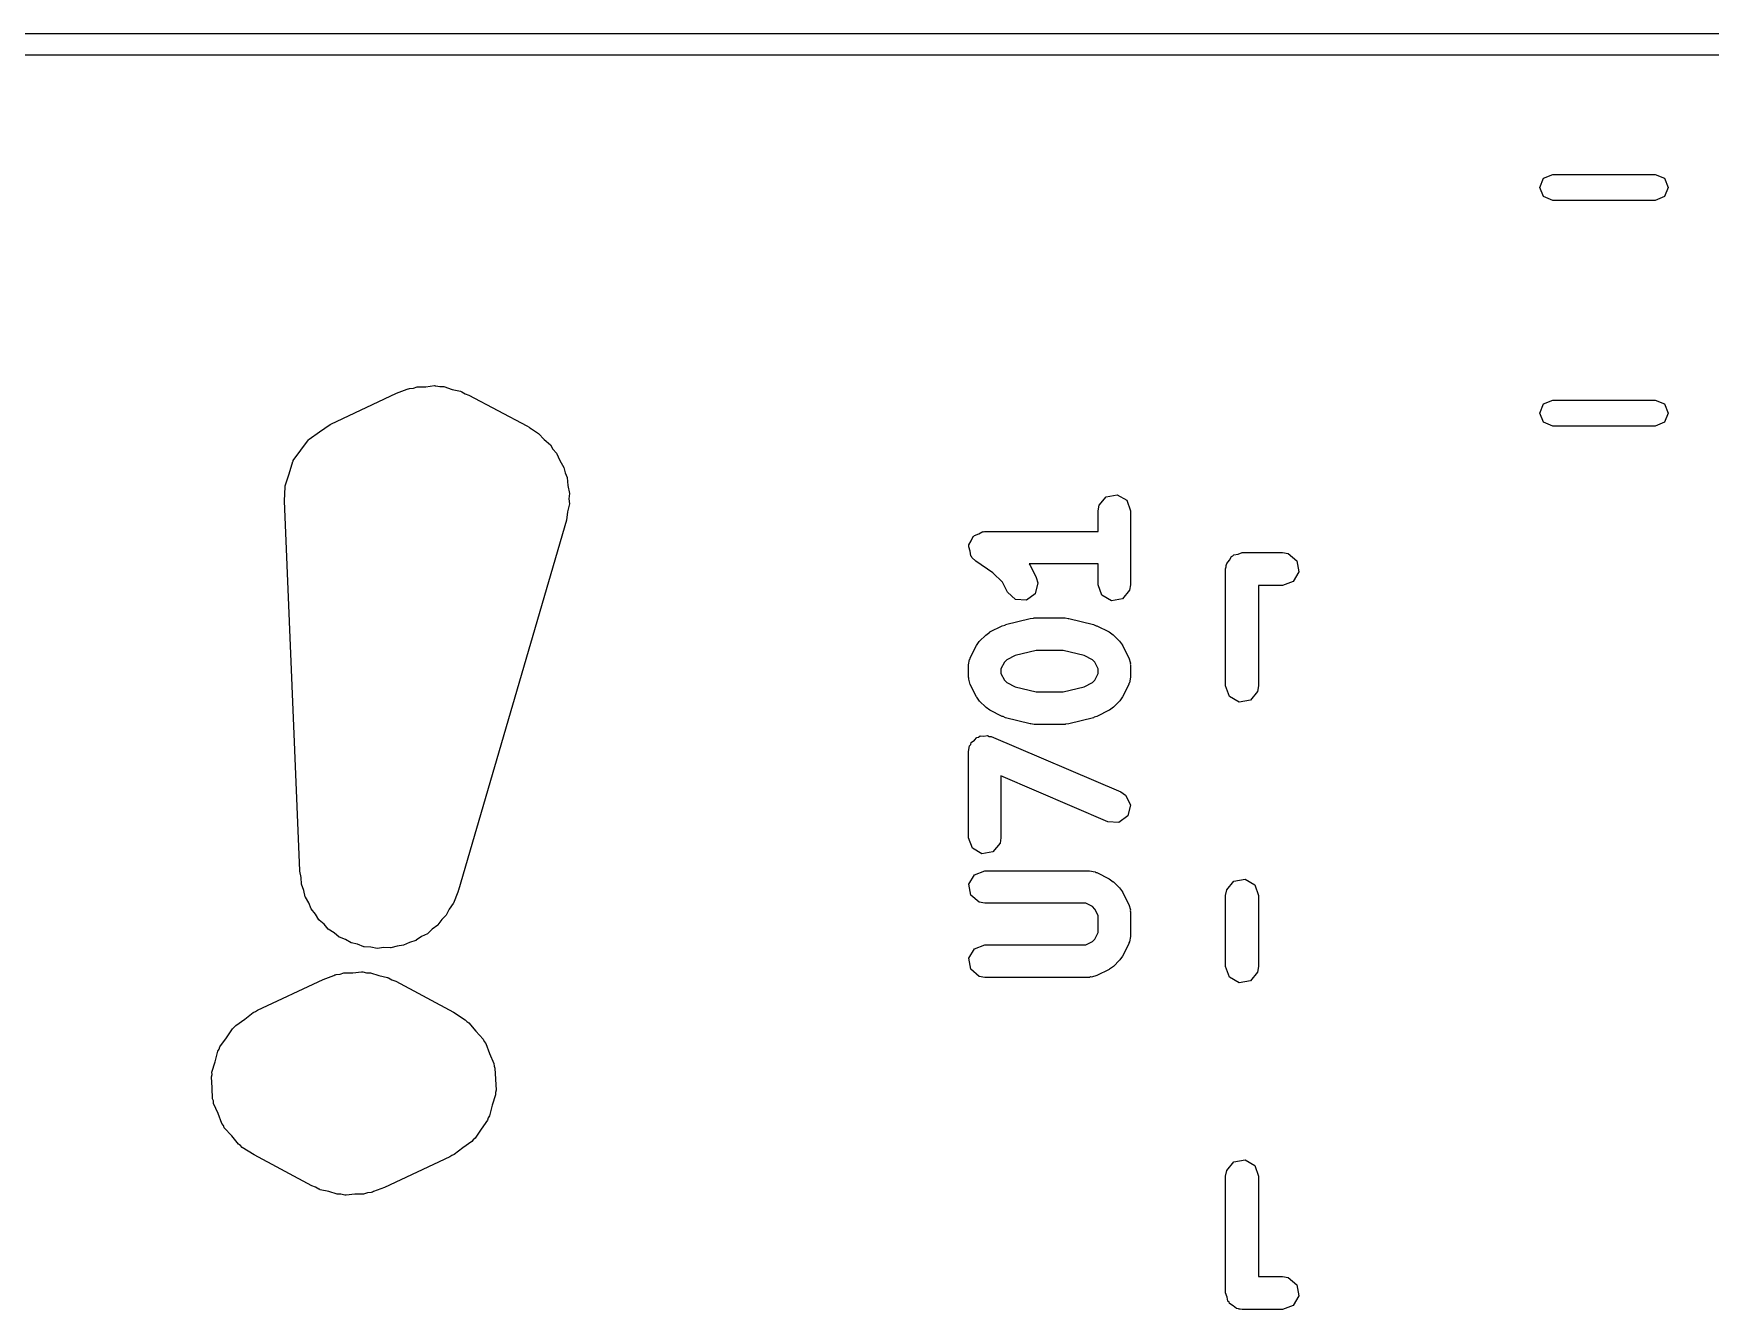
# Model space of a CAD drawing. Extents: x 59.1 to 150.6, y -119.5 to -80.2.
# Drawn here: x 97.88 to 105.65, y -87.86 to -81.95 of the extents above; entities that cross this region are included whole.
import ezdxf

# ---------------------------------------------------------------- set-up
doc = ezdxf.new("R2010")
doc.units = 0
doc.layers.add('BLACK', color=7, linetype='CONTINUOUS')

msp = doc.modelspace()

# ---------------------------------------------------------------- linework, layer by layer
at = {"layer": 'BLACK', "linetype": 'CONTINUOUS'}
for p, q in [((60, -81.95), (149, -81.95)), ((149, -82.05), (60, -82.05)), ((104.859, -82.6625), (104.876, -82.6201)), ((104.876, -82.6201), (104.919, -82.6025)), ((104.919, -82.6025), (105.393, -82.6025)), ((105.393, -82.6025), (105.436, -82.6201)), ((105.436, -82.6201), (105.453, -82.6625)), ((104.876, -82.7049), (104.859, -82.6625)), ((104.919, -82.7225), (104.876, -82.7049)), ((105.393, -82.7225), (104.919, -82.7225)), ((105.436, -82.7049), (105.393, -82.7225)), ((105.453, -82.6625), (105.436, -82.7049)), ((99.6407, -83.5916), (99.658, -83.5855)), ((99.658, -83.5855), (99.6985, -83.5853)), ((99.6985, -83.5853), (99.7386, -83.5805)), ((99.7386, -83.5805), (99.7417, -83.5812)), ((99.7417, -83.5812), (99.7449, -83.5809)), ((99.7449, -83.5809), (99.7628, -83.585)), ((99.7628, -83.585), (99.7812, -83.5849)), ((99.7812, -83.5849), (99.8195, -83.5978)), ((99.2582, -83.7587), (99.5617, -83.6158)), ((99.5617, -83.6158), (99.6116, -83.5974)), ((99.6116, -83.5974), (99.6163, -83.5952)), ((99.6163, -83.5952), (99.6184, -83.5949)), ((99.6184, -83.5949), (99.6224, -83.5934)), ((99.6224, -83.5934), (99.6407, -83.5916)), ((99.8195, -83.5978), (99.859, -83.6063)), ((99.859, -83.6063), (99.8618, -83.608)), ((99.8618, -83.608), (99.8649, -83.6087)), ((99.8649, -83.6087), (99.8805, -83.6184)), ((99.8805, -83.6184), (99.8979, -83.6243)), ((99.8979, -83.6243), (100.166, -83.7671)), ((104.876, -83.6651), (104.919, -83.6475)), ((104.919, -83.6475), (105.393, -83.6475)), ((105.393, -83.6475), (105.436, -83.6651)), ((104.859, -83.7075), (104.876, -83.6651)), ((104.876, -83.7499), (104.859, -83.7075)), ((105.436, -83.6651), (105.453, -83.7075)), ((105.453, -83.7075), (105.436, -83.7499)), ((99.1569, -83.8287), (99.206, -83.7948)), ((99.206, -83.7948), (99.2547, -83.7603)), ((99.2547, -83.7603), (99.2566, -83.7598)), ((99.2566, -83.7598), (99.2582, -83.7587)), ((100.166, -83.7671), (100.176, -83.7735)), ((100.176, -83.7735), (100.18, -83.7754)), ((100.18, -83.7754), (100.187, -83.7811)), ((100.187, -83.7811), (100.22, -83.8024)), ((100.22, -83.8024), (100.246, -83.8303)), ((104.919, -83.7675), (104.876, -83.7499)), ((105.393, -83.7675), (104.919, -83.7675)), ((105.436, -83.7499), (105.393, -83.7675)), ((99.0837, -83.9278), (99.1191, -83.8798)), ((99.1191, -83.8798), (99.1541, -83.8314)), ((99.1541, -83.8314), (99.1557, -83.8303)), ((99.1557, -83.8303), (99.1569, -83.8287)), ((100.246, -83.8303), (100.275, -83.8548)), ((100.275, -83.8548), (100.287, -83.8754)), ((100.287, -83.8754), (100.303, -83.8931)), ((100.303, -83.8931), (100.319, -83.9278)), ((99.0646, -83.9883), (99.082, -83.9312)), ((99.082, -83.9312), (99.0831, -83.9296)), ((99.0831, -83.9296), (99.0837, -83.9278)), ((100.319, -83.9278), (100.338, -83.9603)), ((100.338, -83.9603), (100.343, -83.9838)), ((99.0432, -84.1136), (99.0461, -84.049)), ((99.0461, -84.049), (99.0466, -84.0471)), ((99.0466, -84.0452), (99.0646, -83.9883)), ((99.0466, -84.0471), (99.0466, -84.0452)), ((100.343, -83.9838), (100.353, -84.0058)), ((100.353, -84.0058), (100.356, -84.0436)), ((100.356, -84.0436), (100.364, -84.0807)), ((99.1146, -85.8279), (99.0432, -84.1136)), ((100.363, -84.1285), (100.354, -84.1653)), ((100.364, -84.0807), (100.361, -84.1046)), ((100.361, -84.1046), (100.363, -84.1285)), ((102.817, -84.1342), (102.85, -84.0949)), ((102.85, -84.0949), (102.9, -84.086)), ((102.9, -84.086), (102.945, -84.1116)), ((102.945, -84.1116), (102.962, -84.1599)), ((100.349, -84.203), (99.8493, -85.9173)), ((100.354, -84.1653), (100.349, -84.203)), ((102.812, -84.1599), (102.817, -84.1342)), ((102.812, -84.2563), (102.812, -84.1599)), ((102.962, -84.1599), (102.962, -84.5027)), ((102.224, -84.2994), (102.233, -84.2795)), ((102.233, -84.2795), (102.237, -84.2776)), ((102.237, -84.2776), (102.239, -84.2738)), ((102.239, -84.2738), (102.26, -84.2664)), ((102.26, -84.2664), (102.279, -84.2567)), ((102.279, -84.2567), (102.283, -84.2578)), ((102.283, -84.2578), (102.287, -84.2563)), ((102.287, -84.2563), (102.812, -84.2563)), ((102.213, -84.3265), (102.214, -84.3225)), ((102.219, -84.3473), (102.213, -84.3265)), ((102.214, -84.3183), (102.224, -84.2994)), ((102.214, -84.3225), (102.214, -84.3183)), ((102.222, -84.3688), (102.219, -84.3473)), ((103.441, -84.3636), (103.461, -84.3602)), ((103.461, -84.3602), (103.48, -84.3534)), ((103.48, -84.3534), (103.667, -84.3534)), ((103.667, -84.3534), (103.693, -84.358)), ((103.693, -84.358), (103.733, -84.3915)), ((102.226, -84.3716), (102.222, -84.3688)), ((102.227, -84.3757), (102.226, -84.3716)), ((102.246, -84.3937), (102.227, -84.3757)), ((102.325, -84.4467), (102.246, -84.3937)), ((102.812, -84.4063), (102.493, -84.4063)), ((102.493, -84.4063), (102.496, -84.4109)), ((102.496, -84.4109), (102.497, -84.412)), ((102.497, -84.412), (102.526, -84.4692)), ((102.812, -84.5027), (102.812, -84.4063)), ((103.403, -84.4296), (103.405, -84.4197)), ((103.403, -84.9707), (103.403, -84.4296)), ((103.405, -84.4164), (103.406, -84.4134)), ((103.405, -84.4197), (103.405, -84.4164)), ((103.406, -84.4134), (103.408, -84.4035)), ((103.408, -84.4035), (103.421, -84.3884)), ((103.421, -84.3884), (103.431, -84.3712)), ((103.431, -84.3712), (103.437, -84.3689)), ((103.437, -84.3689), (103.441, -84.3636)), ((103.733, -84.3915), (103.742, -84.4428)), ((102.369, -84.49), (102.325, -84.4467)), ((102.392, -84.5363), (102.369, -84.49)), ((102.533, -84.4941), (102.521, -84.544)), ((102.526, -84.4692), (102.533, -84.4941)), ((102.83, -84.5509), (102.812, -84.5027)), ((102.962, -84.5027), (102.958, -84.5284)), ((103.667, -84.5058), (103.556, -84.5058)), ((103.556, -84.5058), (103.556, -84.9707)), ((103.716, -84.488), (103.667, -84.5058)), ((103.742, -84.4428), (103.716, -84.488)), ((102.429, -84.5715), (102.392, -84.5363)), ((102.48, -84.5746), (102.429, -84.5715)), ((102.521, -84.544), (102.48, -84.5746)), ((102.874, -84.5766), (102.83, -84.5509)), ((102.925, -84.5677), (102.874, -84.5766)), ((102.958, -84.5284), (102.925, -84.5677)), ((102.384, -84.6871), (102.498, -84.6585)), ((102.498, -84.6585), (102.513, -84.6575)), ((102.513, -84.6575), (102.516, -84.6563)), ((102.516, -84.6563), (102.659, -84.6563)), ((102.659, -84.6563), (102.674, -84.6589)), ((102.674, -84.6589), (102.677, -84.6585)), ((102.677, -84.6585), (102.791, -84.6871)), ((102.263, -84.764), (102.292, -84.7354)), ((102.292, -84.7354), (102.31, -84.7225)), ((102.31, -84.7225), (102.311, -84.7213)), ((102.311, -84.7213), (102.368, -84.6928)), ((102.368, -84.6928), (102.381, -84.6891)), ((102.381, -84.6891), (102.384, -84.6871)), ((102.791, -84.6871), (102.803, -84.6924)), ((102.803, -84.6924), (102.807, -84.6928)), ((102.807, -84.6928), (102.864, -84.7213)), ((102.864, -84.7213), (102.882, -84.7347)), ((102.882, -84.7347), (102.883, -84.7354)), ((102.883, -84.7354), (102.912, -84.764)), ((102.22, -84.8406), (102.249, -84.7835)), ((102.249, -84.7835), (102.262, -84.7655)), ((102.262, -84.7655), (102.263, -84.764)), ((102.525, -84.8063), (102.428, -84.8306)), ((102.65, -84.8063), (102.525, -84.8063)), ((102.747, -84.8306), (102.65, -84.8063)), ((102.912, -84.764), (102.925, -84.7823)), ((102.925, -84.7823), (102.926, -84.7835)), ((102.926, -84.7835), (102.955, -84.8406)), ((102.212, -84.8741), (102.217, -84.8485)), ((102.212, -84.9313), (102.212, -84.8741)), ((102.217, -84.8485), (102.22, -84.8451)), ((102.22, -84.8451), (102.22, -84.8406)), ((102.378, -84.8614), (102.362, -84.8918)), ((102.362, -84.8918), (102.362, -84.9136)), ((102.389, -84.8501), (102.378, -84.8614)), ((102.428, -84.8306), (102.389, -84.8501)), ((102.786, -84.8501), (102.747, -84.8306)), ((102.797, -84.8614), (102.786, -84.8501)), ((102.812, -84.8918), (102.797, -84.8614)), ((102.812, -84.9136), (102.812, -84.8918)), ((102.955, -84.8406), (102.962, -84.8656)), ((102.962, -84.8656), (102.961, -84.8699)), ((102.961, -84.8699), (102.962, -84.8741)), ((102.962, -84.8741), (102.962, -84.9313)), ((102.214, -84.9355), (102.212, -84.9313)), ((102.213, -84.9399), (102.214, -84.9355)), ((102.22, -84.9648), (102.213, -84.9399)), ((102.249, -85.022), (102.22, -84.9648)), ((102.362, -84.9136), (102.378, -84.944)), ((102.378, -84.944), (102.389, -84.9554)), ((102.389, -84.9554), (102.428, -84.9748)), ((102.428, -84.9748), (102.525, -84.9991)), ((102.65, -84.9991), (102.747, -84.9748)), ((102.747, -84.9748), (102.786, -84.9554)), ((102.786, -84.9554), (102.797, -84.944)), ((102.797, -84.944), (102.812, -84.9136)), ((102.955, -84.9648), (102.926, -85.022)), ((102.958, -84.9569), (102.955, -84.9604)), ((102.955, -84.9604), (102.955, -84.9648)), ((102.962, -84.9313), (102.958, -84.9569)), ((103.421, -85.0197), (103.403, -84.9707)), ((103.556, -84.9707), (103.551, -84.9968)), ((102.25, -85.0231), (102.249, -85.022)), ((102.263, -85.0415), (102.25, -85.0231)), ((102.292, -85.07), (102.263, -85.0415)), ((102.525, -84.9991), (102.65, -84.9991)), ((102.912, -85.0415), (102.883, -85.07)), ((102.913, -85.04), (102.912, -85.0415)), ((102.926, -85.022), (102.913, -85.04)), ((103.466, -85.0458), (103.421, -85.0197)), ((103.518, -85.0367), (103.466, -85.0458)), ((103.551, -84.9968), (103.518, -85.0367)), ((102.293, -85.0707), (102.292, -85.07)), ((102.311, -85.0841), (102.293, -85.0707)), ((102.368, -85.1127), (102.311, -85.0841)), ((102.372, -85.1131), (102.368, -85.1127)), ((102.384, -85.1183), (102.372, -85.1131)), ((102.498, -85.1469), (102.384, -85.1183)), ((102.791, -85.1183), (102.677, -85.1469)), ((102.794, -85.1163), (102.791, -85.1183)), ((102.807, -85.1127), (102.794, -85.1163)), ((102.864, -85.0841), (102.807, -85.1127)), ((102.865, -85.0829), (102.864, -85.0841)), ((102.883, -85.07), (102.865, -85.0829)), ((102.239, -85.2226), (102.25, -85.2092)), ((102.25, -85.2092), (102.259, -85.2077)), ((102.259, -85.2077), (102.266, -85.2023)), ((102.266, -85.2023), (102.283, -85.2033)), ((102.283, -85.2033), (102.3, -85.2003)), ((102.3, -85.2003), (102.308, -85.2047)), ((102.308, -85.2047), (102.317, -85.2052)), ((102.317, -85.2052), (102.917, -85.4623)), ((102.501, -85.1465), (102.498, -85.1469)), ((102.516, -85.1491), (102.501, -85.1465)), ((102.659, -85.1491), (102.516, -85.1491)), ((102.662, -85.148), (102.659, -85.1491)), ((102.677, -85.1469), (102.662, -85.148)), ((102.212, -85.2741), (102.217, -85.2485)), ((102.212, -85.6741), (102.212, -85.2741)), ((102.217, -85.2485), (102.223, -85.2417)), ((102.223, -85.2417), (102.225, -85.2331)), ((102.225, -85.2331), (102.239, -85.2226)), ((102.858, -85.6002), (102.362, -85.3879)), ((102.362, -85.3879), (102.362, -85.6741)), ((102.917, -85.4623), (102.939, -85.4766)), ((102.939, -85.4766), (102.962, -85.5224)), ((102.962, -85.5224), (102.95, -85.5724)), ((102.909, -85.6031), (102.858, -85.6002)), ((102.95, -85.5724), (102.909, -85.6031)), ((102.23, -85.7224), (102.212, -85.6741)), ((102.362, -85.6741), (102.358, -85.6998)), ((102.274, -85.748), (102.23, -85.7224)), ((102.325, -85.7391), (102.274, -85.748)), ((102.358, -85.6998), (102.325, -85.7391)), ((99.1148, -85.8287), (99.1146, -85.8279)), ((99.1147, -85.8296), (99.1148, -85.8287)), ((99.1209, -85.8589), (99.1147, -85.8296)), ((102.239, -85.8453), (102.287, -85.8277)), ((102.287, -85.8277), (102.773, -85.8277)), ((102.773, -85.8277), (102.799, -85.8322)), ((102.799, -85.8322), (102.802, -85.8351)), ((102.802, -85.8351), (102.807, -85.8356)), ((102.807, -85.8356), (102.864, -85.8642)), ((99.1222, -85.8888), (99.1209, -85.8589)), ((99.1335, -85.9179), (99.1222, -85.8888)), ((102.214, -85.8897), (102.239, -85.8453)), ((102.222, -85.9402), (102.214, -85.8897)), ((102.864, -85.8642), (102.882, -85.8776)), ((102.882, -85.8776), (102.883, -85.8783)), ((102.883, -85.8783), (102.912, -85.9068)), ((102.912, -85.9068), (102.925, -85.9252)), ((103.403, -85.941), (103.408, -85.915)), ((103.408, -85.915), (103.441, -85.875)), ((103.441, -85.875), (103.493, -85.866)), ((103.493, -85.866), (103.538, -85.892)), ((103.538, -85.892), (103.556, -85.941)), ((99.1398, -85.9484), (99.1335, -85.9179)), ((99.1403, -85.9491), (99.1398, -85.9484)), ((99.1405, -85.95), (99.1403, -85.9491)), ((99.1559, -85.9757), (99.1405, -85.95)), ((99.1667, -86.0036), (99.1559, -85.9757)), ((99.8251, -85.9791), (99.8068, -86.0044)), ((99.8254, -85.9783), (99.8251, -85.9791)), ((99.8259, -85.9776), (99.8254, -85.9783)), ((99.8459, -85.926), (99.8259, -85.9776)), ((99.8478, -85.9221), (99.8459, -85.926)), ((99.8484, -85.9196), (99.8478, -85.9221)), ((99.8493, -85.9173), (99.8484, -85.9196)), ((102.262, -85.9732), (102.222, -85.9402)), ((102.287, -85.9777), (102.262, -85.9732)), ((102.755, -85.9777), (102.287, -85.9777)), ((102.786, -85.9929), (102.755, -85.9777)), ((102.797, -86.0043), (102.786, -85.9929)), ((102.925, -85.9252), (102.926, -85.9263)), ((102.926, -85.9263), (102.955, -85.9835)), ((102.955, -85.9835), (102.962, -86.0084)), ((103.403, -86.271), (103.403, -85.941)), ((103.556, -85.941), (103.556, -86.271)), ((99.1868, -86.0275), (99.1667, -86.0036)), ((99.2028, -86.0543), (99.1868, -86.0275)), ((99.2034, -86.0548), (99.2028, -86.0543)), ((99.2039, -86.0555), (99.2034, -86.0548)), ((99.2268, -86.0748), (99.2039, -86.0555)), ((99.7716, -86.0534), (99.7542, -86.0777)), ((99.7929, -86.0323), (99.7716, -86.0534)), ((99.8068, -86.0044), (99.7929, -86.0323)), ((102.812, -86.0347), (102.797, -86.0043)), ((102.812, -86.1136), (102.812, -86.0347)), ((102.962, -86.0084), (102.961, -86.0128)), ((102.961, -86.0128), (102.962, -86.017)), ((102.962, -86.017), (102.962, -86.1313)), ((99.2461, -86.0978), (99.2268, -86.0748)), ((99.2728, -86.1138), (99.2461, -86.0978)), ((99.2966, -86.134), (99.2728, -86.1138)), ((99.2974, -86.1343), (99.2966, -86.134)), ((99.298, -86.1349), (99.2974, -86.1343)), ((99.326, -86.1457), (99.298, -86.1349)), ((99.3517, -86.1611), (99.326, -86.1457)), ((99.6531, -86.1495), (99.6524, -86.1499)), ((99.6539, -86.1492), (99.6531, -86.1495)), ((99.6783, -86.1318), (99.6539, -86.1492)), ((99.7053, -86.1188), (99.6783, -86.1318)), ((99.7275, -86.0969), (99.7053, -86.1188)), ((99.753, -86.0789), (99.7275, -86.0969)), ((99.7535, -86.0782), (99.753, -86.0789)), ((99.7542, -86.0777), (99.7535, -86.0782)), ((102.786, -86.1554), (102.797, -86.144)), ((102.797, -86.144), (102.812, -86.1136)), ((102.962, -86.1313), (102.958, -86.1569)), ((99.3822, -86.1677), (99.3517, -86.1611)), ((99.4112, -86.1791), (99.3822, -86.1677)), ((99.4121, -86.1791), (99.4112, -86.1791)), ((99.4128, -86.1794), (99.4121, -86.1791)), ((99.4428, -86.1806), (99.4128, -86.1794)), ((99.4721, -86.1869), (99.4428, -86.1806)), ((99.5031, -86.1832), (99.4721, -86.1869)), ((99.5342, -86.1846), (99.5031, -86.1832)), ((99.535, -86.1843), (99.5342, -86.1846)), ((99.5359, -86.1844), (99.535, -86.1843)), ((99.5646, -86.1758), (99.5359, -86.1844)), ((99.5944, -86.1723), (99.5646, -86.1758)), ((99.6225, -86.1587), (99.5944, -86.1723)), ((99.6524, -86.1499), (99.6225, -86.1587)), ((102.214, -86.2325), (102.239, -86.1881)), ((102.239, -86.1881), (102.287, -86.1706)), ((102.287, -86.1706), (102.755, -86.1706)), ((102.755, -86.1706), (102.786, -86.1554)), ((102.926, -86.222), (102.913, -86.24)), ((102.955, -86.1648), (102.926, -86.222)), ((102.958, -86.1569), (102.955, -86.1604)), ((102.955, -86.1604), (102.955, -86.1648)), ((99.3014, -86.3058), (99.3188, -86.2998)), ((99.3188, -86.2998), (99.3592, -86.2996)), ((99.3592, -86.2996), (99.3993, -86.2948)), ((99.3993, -86.2948), (99.4025, -86.2955)), ((99.4025, -86.2955), (99.4057, -86.2952)), ((99.4057, -86.2952), (99.4235, -86.2993)), ((99.4235, -86.2993), (99.4419, -86.2992)), ((99.4419, -86.2992), (99.4802, -86.3121)), ((102.222, -86.2831), (102.214, -86.2325)), ((102.262, -86.316), (102.222, -86.2831)), ((102.864, -86.2841), (102.807, -86.3127)), ((102.865, -86.2829), (102.864, -86.2841)), ((102.883, -86.27), (102.865, -86.2829)), ((102.912, -86.2415), (102.883, -86.27)), ((102.913, -86.24), (102.912, -86.2415)), ((103.421, -86.32), (103.403, -86.271)), ((103.551, -86.297), (103.518, -86.337)), ((103.556, -86.271), (103.551, -86.297)), ((98.9189, -86.473), (99.2225, -86.3301)), ((99.2225, -86.3301), (99.2723, -86.3117)), ((99.2723, -86.3117), (99.277, -86.3095)), ((99.277, -86.3095), (99.2792, -86.3092)), ((99.2792, -86.3092), (99.2832, -86.3077)), ((99.2832, -86.3077), (99.3014, -86.3058)), ((99.4802, -86.3121), (99.5197, -86.3206)), ((99.5197, -86.3206), (99.5225, -86.3222)), ((99.5225, -86.3222), (99.5256, -86.323)), ((99.5256, -86.323), (99.5412, -86.3327)), ((99.5412, -86.3327), (99.5586, -86.3385)), ((99.5586, -86.3385), (99.8265, -86.4814)), ((102.287, -86.3206), (102.262, -86.316)), ((102.773, -86.3206), (102.287, -86.3206)), ((102.777, -86.319), (102.773, -86.3206)), ((102.782, -86.3201), (102.777, -86.319)), ((102.807, -86.3127), (102.782, -86.3201)), ((103.466, -86.346), (103.421, -86.32)), ((103.518, -86.337), (103.466, -86.346)), ((98.8176, -86.543), (98.8591, -86.5143)), ((98.8591, -86.5143), (98.8989, -86.4831)), ((98.8989, -86.4831), (98.9096, -86.4794)), ((98.9096, -86.4794), (98.9189, -86.473)), ((99.8265, -86.4814), (99.8807, -86.5167)), ((99.8807, -86.5167), (99.8884, -86.525)), ((99.8884, -86.525), (99.898, -86.531)), ((99.898, -86.531), (99.9299, -86.5702)), ((98.7444, -86.642), (98.7744, -86.6014)), ((98.7744, -86.6014), (98.802, -86.5591)), ((98.802, -86.5591), (98.8109, -86.5521)), ((98.8109, -86.5521), (98.8176, -86.543)), ((99.9299, -86.5702), (99.964, -86.6073)), ((99.964, -86.6073), (99.9686, -86.6177)), ((98.7225, -86.7113), (98.7348, -86.6623)), ((98.7348, -86.6623), (98.741, -86.6528)), ((98.741, -86.6528), (98.7444, -86.642)), ((99.9686, -86.6177), (99.9757, -86.6265)), ((99.9757, -86.6265), (99.9932, -86.6739)), ((99.9932, -86.6739), (100.013, -86.7201)), ((98.7048, -86.7817), (98.7076, -86.7708)), ((98.7073, -86.7595), (98.7225, -86.7113)), ((98.7076, -86.7708), (98.7073, -86.7595)), ((100.013, -86.7201), (100.014, -86.7314)), ((100.014, -86.7314), (100.018, -86.742)), ((100.018, -86.742), (100.02, -86.7925)), ((98.709, -86.8321), (98.7048, -86.7817)), ((98.7102, -86.8826), (98.709, -86.8321)), ((100.02, -86.7925), (100.024, -86.8428)), ((100.024, -86.8428), (100.021, -86.8538)), ((98.7141, -86.8932), (98.7102, -86.8826)), ((98.7151, -86.9044), (98.7141, -86.8932)), ((98.7353, -86.9507), (98.7151, -86.9044)), ((100.006, -86.9133), (99.9937, -86.9623)), ((100.021, -86.8651), (100.006, -86.9133)), ((100.021, -86.8538), (100.021, -86.8651)), ((98.7528, -86.9981), (98.7353, -86.9507)), ((98.76, -87.0069), (98.7528, -86.9981)), ((99.9841, -86.9825), (99.9541, -87.0232)), ((99.9875, -86.9717), (99.9841, -86.9825)), ((99.9937, -86.9623), (99.9875, -86.9717)), ((98.7645, -87.0172), (98.76, -87.0069)), ((98.7987, -87.0544), (98.7645, -87.0172)), ((98.8306, -87.0936), (98.7987, -87.0544)), ((99.911, -87.0816), (99.8694, -87.1103)), ((99.9177, -87.0725), (99.911, -87.0816)), ((99.9266, -87.0655), (99.9177, -87.0725)), ((99.9541, -87.0232), (99.9266, -87.0655)), ((98.8402, -87.0996), (98.8306, -87.0936)), ((98.8478, -87.1079), (98.8402, -87.0996)), ((98.9021, -87.1432), (98.8478, -87.1079)), ((99.1699, -87.286), (98.9021, -87.1432)), ((99.8097, -87.1516), (99.5061, -87.2944)), ((99.819, -87.1452), (99.8097, -87.1516)), ((99.8296, -87.1414), (99.819, -87.1452)), ((99.8694, -87.1103), (99.8296, -87.1414)), ((103.403, -87.2413), (103.408, -87.2152)), ((103.408, -87.2152), (103.441, -87.1753)), ((103.441, -87.1753), (103.493, -87.1662)), ((103.493, -87.1662), (103.538, -87.1923)), ((103.538, -87.1923), (103.556, -87.2413)), ((99.1873, -87.2919), (99.1699, -87.286)), ((99.2029, -87.3016), (99.1873, -87.2919)), ((99.2061, -87.3023), (99.2029, -87.3016)), ((99.2088, -87.304), (99.2061, -87.3023)), ((99.2483, -87.3124), (99.2088, -87.304)), ((99.2866, -87.3253), (99.2483, -87.3124)), ((99.4515, -87.3151), (99.4494, -87.3154)), ((99.4562, -87.3129), (99.4515, -87.3151)), ((99.5061, -87.2944), (99.4562, -87.3129)), ((103.403, -87.7824), (103.403, -87.2413)), ((103.556, -87.2413), (103.556, -87.7062)), ((99.305, -87.3253), (99.2866, -87.3253)), ((99.3229, -87.3294), (99.305, -87.3253)), ((99.3261, -87.3291), (99.3229, -87.3294)), ((99.3292, -87.3297), (99.3261, -87.3291)), ((99.3694, -87.3249), (99.3292, -87.3297)), ((99.4098, -87.3247), (99.3694, -87.3249)), ((99.4271, -87.3187), (99.4098, -87.3247)), ((99.4454, -87.3168), (99.4271, -87.3187)), ((99.4494, -87.3154), (99.4454, -87.3168)), ((103.556, -87.7062), (103.667, -87.7062)), ((103.667, -87.7062), (103.693, -87.7108)), ((103.693, -87.7108), (103.733, -87.7443)), ((103.733, -87.7443), (103.742, -87.7956)), ((103.41, -87.801), (103.403, -87.7824)), ((103.414, -87.8205), (103.41, -87.801)), ((103.419, -87.8249), (103.414, -87.8205)), ((103.421, -87.8314), (103.419, -87.8249)), ((103.438, -87.8413), (103.421, -87.8314)), ((103.454, -87.854), (103.438, -87.8413)), ((103.463, -87.8558), (103.454, -87.854)), ((103.466, -87.8574), (103.463, -87.8558)), ((103.47, -87.8569), (103.466, -87.8574)), ((103.48, -87.8586), (103.47, -87.8569)), ((103.667, -87.8586), (103.48, -87.8586)), ((103.716, -87.8408), (103.667, -87.8586)), ((103.742, -87.7956), (103.716, -87.8408))]:
    msp.add_line(p, q, dxfattribs=at)

doc.saveas('drawing.dxf')
